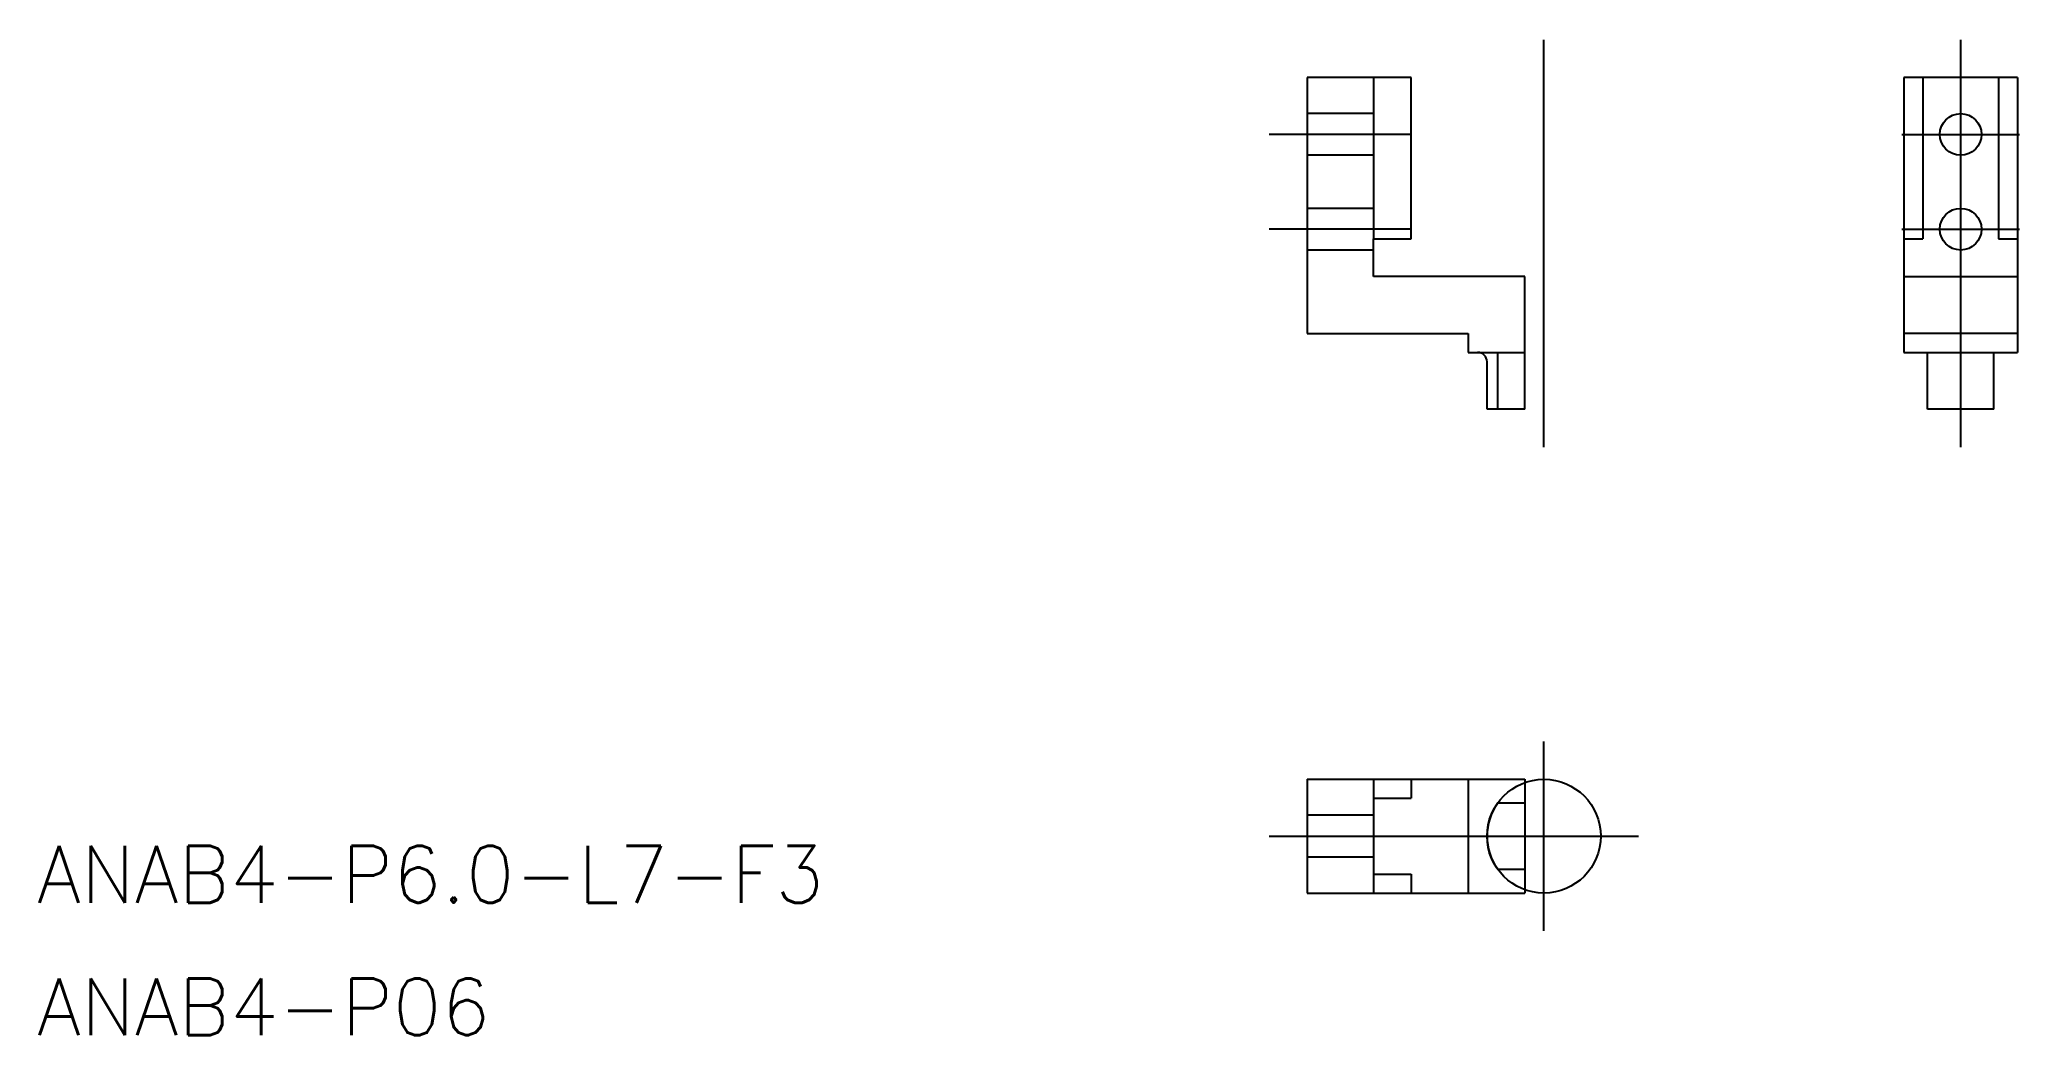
# Model space of a CAD drawing. Extents: x -79 to 25, y -11 to 42.
import ezdxf

# ---------------------------------------------------------------- set-up
doc = ezdxf.new("R2010")
doc.units = 0
for name, pattern in [('CENTER', [50.8, 31.75, -6.35, 6.35, -6.35]), ('DASHED', [19.05, 12.7, -6.35]), ('PHANTOM', [63.5, 31.75, -6.35, 6.35, -6.35, 6.35, -6.35])]:
    doc.linetypes.add(name, pattern=pattern)
doc.layers.get('0').update_dxf_attribs({"linetype": 'CONTINUOUS'})
doc.layers.add('CENTER', color=1, linetype='CONTINUOUS')
doc.styles.get("Standard").update_dxf_attribs({"font": 'txt.shx', "height": 3, "bigfont": 'bigfont.shx'})

msp = doc.modelspace()

# ---------------------------------------------------------------- linework, layer by layer
at = {"color": 7, "linetype": 'CONTINUOUS'}
for p, q in [((-7, 40.03), (-12.5, 40.03)), ((-12.5, 40.03), (-12.5, 26.53)), ((-7, 31.53), (-7, 40.03)), ((19, 40.03), (19, 25.53)), ((25, 40.03), (19, 40.03)), ((20, 40.03), (20, 31.53)), ((24, 40.03), (24, 31.53)), ((25, 40.03), (25, 25.53)), ((-9, 31.53), (-7, 31.53)), ((-9, 29.53), (-9, 31.53)), ((19, 31.53), (20, 31.53)), ((24, 31.53), (25, 31.53)), ((-1, 29.53), (-9, 29.53)), ((-1, 22.53), (-1, 29.53)), ((19, 29.53), (25, 29.53)), ((-12.5, 26.53), (-4, 26.53)), ((-4, 26.53), (-4, 25.53)), ((-4, 25.53), (-1, 25.53)), ((-2.44, 25.53), (-2.44, 22.53)), ((19, 25.53), (20.25, 25.53)), ((20.25, 22.53), (20.25, 25.53)), ((23.75, 22.53), (23.75, 25.53)), ((23.75, 25.53), (25, 25.53)), ((-3, 22.53), (-3, 25.03)), ((-1, 22.53), (-3, 22.53)), ((23.75, 22.53), (20.25, 22.53)), ((-12.5, 3), (-12.5, -3)), ((-12.5, 3), (-1, 3)), ((-4, 3), (-4, -3)), ((-1, 3), (-1, -3)), ((-2.44, 1.75), (-1, 1.75)), ((-2.44, -1.75), (-1, -1.75)), ((-12.5, -3), (-1, -3))]:
    msp.add_line(p, q, dxfattribs=at)
at = {"color": 3, "linetype": 'DASHED'}
for p, q in [((-9, 40.03), (-9, 31.53)), ((-9, 38.13), (-12.5, 38.13)), ((-9, 35.93), (-12.5, 35.93)), ((-9, 33.13), (-12.5, 33.13)), ((-9, 30.93), (-12.5, 30.93)), ((25, 26.53), (19, 26.53)), ((20.25, 25.53), (23.75, 25.53)), ((-9, 3), (-9, -3)), ((-7, 3), (-7, 2)), ((-9, 1.1), (-12.5, 1.1)), ((-9, 2), (-7, 2)), ((-9, -1.1), (-12.5, -1.1)), ((-9, -2), (-7, -2)), ((-7, -2), (-7, -3))]:
    msp.add_line(p, q, dxfattribs=at)
at = {"color": 7, "linetype": 'CONTINUOUS'}
for centre in [(22, 37.03), (22, 32.03)]:
    msp.add_circle(centre, 1.1, dxfattribs=at)
at = {"color": 3, "linetype": 'PHANTOM'}
msp.add_circle((0, 0), 3, dxfattribs=at)
at = {"color": 7, "linetype": 'CONTINUOUS'}
for centre, radius, start, end in [((-3.5, 25.03), 0.5, 0, 90), ((0, 0), 3, 144.3147, 215.6853)]:
    msp.add_arc(centre, radius, start, end, dxfattribs=at)
at = {"layer": 'CENTER', "color": 1, "linetype": 'CENTER'}
for p, q in [((0, 20.53), (0, 42.03)), ((22, 20.53), (22, 42.03)), ((-7, 37.03), (-14.5, 37.03)), ((18.9, 37.03), (25.1, 37.03)), ((-7, 32.03), (-14.5, 32.03)), ((18.9, 32.03), (25.1, 32.03)), ((0, -5), (0, 5)), ((-14.5, 0), (5, 0))]:
    msp.add_line(p, q, dxfattribs=at)

# ---------------------------------------------------------------- texts
at = {"color": 7, "linetype": 'CONTINUOUS'}
for s, p in [('ANAB4-P6.0-L7-F3', (-79.53, -3.51)), ('ANAB4-P06', (-79.53, -10.51))]:
    msp.add_text(s, height=3, dxfattribs=at).set_placement(p)

doc.saveas('drawing.dxf')
